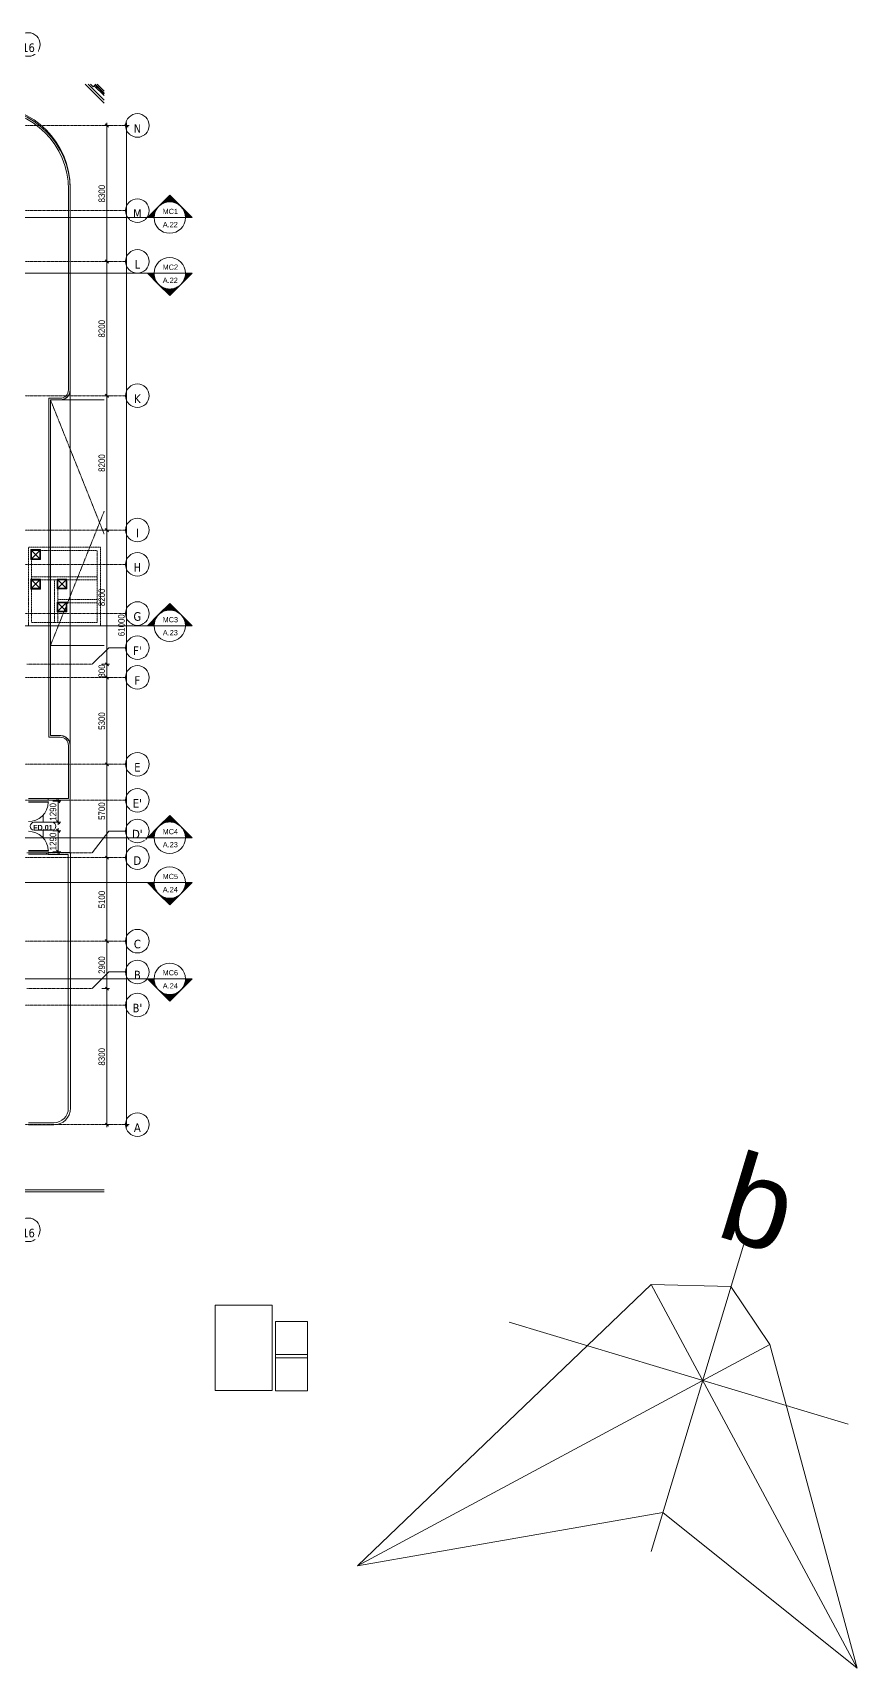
# Model space of a CAD drawing. Header units: millimetres. Extents: x 962 to 241049, y -15958 to 84407.
# Drawn here: x 190697 to 241049, y -15958 to 83899 of the extents above; entities that cross this region are included whole.
import ezdxf

# ---------------------------------------------------------------- set-up
doc = ezdxf.new("R2010")
doc.units = ezdxf.units.MM
for name, pattern in [('Dash', [6, 3, -3]), ('Dash Dot 3_16_', [7.9375, 4.7625, -1.5875, 0, -1.5875]), ('Dash_2_', [6.35, 3.175, -3.175]), ('Grid Line', [22.225, 12.7, -3.175, 3.175, -3.175]), ('IMPORT-NCV_MAT BANG DAM SAN TANG 1$0$BEAM HIDEN_DBIM', [1.5875, 1.058333, -0.529167])]:
    doc.linetypes.add(name, pattern=pattern)
for name, color, linetype, lineweight in [('A-ANNO-DIMS', 211, 'Continuous', 9), ('A-ANNO-DIMS-160', 211, 'Continuous', 9), ('A-DETL-GENF-2', 1, 'Continuous', 9), ('A-DOOR-3', 1, 'Continuous', 9), ('A-DOOR-IDEN', 31, 'Continuous', 9), ('A-FLOR', 192, 'Continuous', 9), ('A-FLOR-HRAL', 11, 'Continuous', 9), ('A-WALL', 113, 'Continuous', 9), ('C-PRKG', 70, 'Continuous', 9), ('C-PRKG-HDLN', 70, 'Dash', 9), ('G-ANNO-REFR', 1, 'Dash_2_', 18), ('G-ANNO-SYMB', 111, 'Continuous', 9), ('G-ANNO-SYMB-1', 111, 'Dash Dot 3_16_', 18), ('G-IMPT', 8, 'Continuous', 9), ('G-IMPT-4', 8, 'IMPORT-NCV_MAT BANG DAM SAN TANG 1$0$BEAM HIDEN_DBIM', 9), ('HOA GIO_TIEN GIANG_dwg-1', 7, 'Continuous', 18), ('M-EQPM', 50, 'Continuous', 9), ('S-COLS', 52, 'Continuous', 9), ('S-GRID', 1, 'Continuous', 9), ('S-GRID-1', 1, 'Grid Line', 9), ('S-GRID-IDEN', 1, 'Continuous', 9), ('TEXT', 250, 'Continuous', 9), ('TEXT-1', 7, 'Continuous', 18)]:
    doc.layers.add(name, color=color, linetype=linetype, lineweight=lineweight)
doc.styles.add('Arial_1', font='arial_0.ttf', dxfattribs={"height": 5335.983317})
doc.styles.add('Arial_9', font='arial_0.ttf', dxfattribs={"height": 320})
doc.styles.add('Arial_B_5', font='arialbd_0.ttf', dxfattribs={"width": 0.9, "height": 320})
doc.styles.add('Tahoma_B', font='tahomabd_0.ttf', dxfattribs={"height": 520})
doc.styles.add('UTM Avo', font='UTM Avo.ttf', dxfattribs={"width": 0.9, "height": 400})
doc.dimstyles.new('1_Dim_chi_tiet_2_5', dxfattribs={"dimscale": 304.8, "dimtxt": 399.720379, "dimasz": 0.629921, "dimexe": 0.524934, "dimexo": 0.0625, "dimgap": 0.052493, "dimtad": 1, "dimdec": 0, "dimrnd": 5, "dimzin": 0, "dimdsep": 46, "dimtxsty": 'UTM Avo', "dimblk1": 'OBLIQUE', "dimblk2": 'OBLIQUE', "dimsah": 1, "dimcen": 0.09, "dimdle": 0.524934, "dimazin": 0, "dimtfac": 1, "dimtdec": 4, "dimtix": 1, "dimtmove": 0, "dimatfit": 3, "dimfxl": 1.049869, "dimfxlon": 1, "dimtvp": 1, "dimtolj": 1, "dimtzin": 0, "dimarcsym": 2})
picture_1 = doc.add_image_def('image1.pdf', size_in_pixel=(6576, 9792))
picture_2 = doc.add_image_def('image2.pdf', size_in_pixel=(4758, 5416))
picture_3 = doc.add_image_def('image3.pdf', size_in_pixel=(4758, 5416))

# ---------------------------------------------------------------- blocks, each defined once
blk = doc.blocks.new('FD_01 - FD_01-1200x2200mm-1787918-TKCS_MB TẦNG 1')
at = {"layer": 'A-DETL-GENF-2'}
for p, q in [((570, -100), (570, -1320)), ((610, -1320), (610, -100)), ((570, -1320), (610, -1320))]:
    blk.add_line(p, q, dxfattribs=at)
blk.add_arc((610, -100), 1220, 180, 268.12111, dxfattribs=at)
blk = doc.blocks.new('FD_01 - FD_01-1200x2200mm-1787917-TKCS_MB TẦNG 1')
at = {"layer": 'A-DETL-GENF-2'}
for p, q in [((570, 100), (570, 1320)), ((570, 1320), (610, 1320)), ((610, 1320), (610, 100))]:
    blk.add_line(p, q, dxfattribs=at)
blk.add_arc((610, 100), 1220, 91.87889, 180, dxfattribs=at)
blk = doc.blocks.new('BAI XE PCCC - BAI XE PCCC-V121-TKCS_MB TẦNG 1')
at = {"layer": 'C-PRKG'}
for p, q in [((0, -6000), (0, -2721)), ((15000, -2721), (15000, -6000)), ((15000, -6000), (0, -6000))]:
    blk.add_line(p, q, dxfattribs=at)
at = {"layer": 'C-PRKG-HDLN'}
for p, q in [((0, -6000), (8197, -2721)), ((15000, -6000), (6803, -2721))]:
    blk.add_line(p, q, dxfattribs=at)
blk = doc.blocks.new('NBS_CLDPhysicalSecuritySystems_MtlMeshPnlFncngSym_CLDModsecSecurusS3_InfillPanel - NBS_CLDPhysicalSecuritySystems_MtlMeshPnlFncngSym_CLDModsecSecurusS2_InfillPanel-2369458-TKCS_MB TẦNG 1')
at = {"layer": 'A-FLOR-HRAL'}
h = blk.add_hatch(dxfattribs=at)
h.set_pattern_fill('FP_4', color=256, style=0, pattern_type=2)
h.set_pattern_definition([(180, (609.6, 0), (-2e-15, 13), []), (90, (609.6, 0), (76, -5e-15), [])])
h.paths.add_polyline_path([(758, -6), (746, 6), (0, 6), (0, -6), (106, -6)])
for p, q in [((0, 6), (746, 6)), ((214, 11), (254, 11)), ((214, 6), (214, 11)), ((254, 6), (214, 6)), ((254, 11), (254, 6)), ((758, -6), (0, -6)), ((0, -27), (218, -27)), ((214, -6), (254, -6)), ((214, -23), (214, -6)), ((250, -27), (218, -27)), ((250, -27), (779, -27)), ((254, -6), (254, -23))]:
    blk.add_line(p, q, dxfattribs=at)
for centre, start, end in [((218, -23), 180, 270), ((250, -23), 270, 0)]:
    blk.add_arc(centre, 4, start, end, dxfattribs=at)
blk = doc.blocks.new('TKCS_NAP THAM BE TU HOAI 1_260107 - TKCS_XREF_251221_NAP THAM BE TU HOAI 1_dwg-V239-TKCS_MB TẦNG 1')
at = {"layer": 'G-IMPT'}
for p, q in [((-169657, 148870), (-170241, 148286)), ((-170241, 148870), (-169657, 148286)), ((-171257, 147070), (-171841, 146486)), ((-171841, 147070), (-171257, 146486)), ((-169657, 147068), (-170241, 146485)), ((-170241, 147068), (-169657, 146485)), ((-171257, 145670), (-171841, 145086)), ((-171841, 145670), (-171257, 145086))]:
    blk.add_line(p, q, dxfattribs=at)
at = {"layer": 'G-IMPT', "flags": 128}
for points in [[(-169649, 148278), (-170249, 148278), (-170249, 148878), (-169649, 148878)], [(-169699, 148328), (-170199, 148328), (-170199, 148828), (-169699, 148828)], [(-171249, 146478), (-171849, 146478), (-171849, 147078), (-171249, 147078)], [(-171299, 146528), (-171799, 146528), (-171799, 147028), (-171299, 147028)], [(-169649, 146476), (-170249, 146476), (-170249, 147076), (-169649, 147076)], [(-169699, 146526), (-170199, 146526), (-170199, 147026), (-169699, 147026)], [(-171249, 145078), (-171849, 145078), (-171849, 145678), (-171249, 145678)], [(-171299, 145128), (-171799, 145128), (-171799, 145628), (-171299, 145628)]]:
    blk.add_lwpolyline(points, close=True, dxfattribs=at)
at = {"layer": 'G-IMPT-4'}
for p, q in [((-173699, 147228), (-169699, 147228)), ((-173699, 147028), (-169699, 147028)), ((-171299, 147028), (-171299, 144428)), ((-171099, 147028), (-171099, 144428)), ((-173699, 145828), (-171299, 145828)), ((-173699, 145628), (-171299, 145628))]:
    blk.add_line(p, q, dxfattribs=at)
at = {"layer": 'G-IMPT-4', "flags": 128}
for points in [[(-173899, 144228), (-169499, 144228), (-169499, 149028), (-173899, 149028)], [(-173699, 144428), (-169699, 144428), (-169699, 148828), (-173699, 148828)]]:
    blk.add_lwpolyline(points, close=True, dxfattribs=at)
blk = doc.blocks.new('TKCS_NAP THAM BE TU HOAI 1_260107 - NẮP THĂM BỂ XLNT-2658699-TKCS_MB TẦNG 1')
at = {"extrusion": (0, 0, -1), "zscale": -1, "rotation": 180}
blk.add_blockref('TKCS_NAP THAM BE TU HOAI 1_260107 - TKCS_XREF_251221_NAP THAM BE TU HOAI 1_dwg-V239-TKCS_MB TẦNG 1', (-173899, 144228), dxfattribs=at)
blk = doc.blocks.new('HOA GIO_TIEN GIANG_dwg-1605386-TỔNG THỂ_HOA GIÓ')
at = {"layer": 'TEXT'}
for p, q in [((8395, 10147), (2680, -8828)), ((15264, -15958), (2679, 7475)), ((-5985, 5174), (14714, -1060)), ((-15264, -9710), (9926, 3819))]:
    blk.add_line(p, q, dxfattribs=at)
at = {"layer": 'TEXT', "flags": 128}
blk.add_lwpolyline([(7552, 7347), (9926, 3819), (15264, -15958), (3396, -6448), (-15264, -9710), (2679, 7475), (7552, 7347), (9926, 3819), (15264, -15958), (3396, -6448), (-15264, -9710), (2679, 7475)], close=True, dxfattribs=at)
at = {"layer": 'TEXT-1', "insert": (8045, 15591), "char_height": 5336, "width": 4124.3, "attachment_point": 1, "rotation": 343.23792, "line_spacing_factor": 0.941778, "style": 'Arial_1'}
blk.add_mtext('b', dxfattribs=at)
blk = doc.blocks.new('Grid - M_Grid Head - Circle-353313-TKCS_MB TẦNG 1')
at = {"layer": 'S-GRID-IDEN'}
blk.add_circle((0, 0), 4.5, dxfattribs=at)
blk = doc.blocks.new('Section - M_Section Head - Filled-352373-TKCS_MB TẦNG 1')
at = {"layer": 'G-ANNO-SYMB'}
h = blk.add_hatch(color=256, dxfattribs=at)
edge = h.paths.add_edge_path()
edge.add_line((-6, 8.49), (-6, 6))
edge.add_arc((-6, 0), 6, 90, 135)
edge.add_line((-10.24, 4.24), (-6, 8.49))
h = blk.add_hatch(color=256, dxfattribs=at)
edge = h.paths.add_edge_path()
edge.add_line((-6, 8.49), (-1.76, 4.24))
edge.add_arc((-6, 0), 6, 45, 90)
edge.add_line((-6, 6), (-6, 8.49))
h = blk.add_hatch(color=256, dxfattribs=at)
edge = h.paths.add_edge_path()
edge.add_line((-14.49, 0), (-10.24, 4.24))
edge.add_arc((-6, 0), 6, 135, 180)
edge.add_line((-12, 0), (-14.49, 0))
h = blk.add_hatch(color=256, dxfattribs=at)
edge = h.paths.add_edge_path()
edge.add_line((2.49, 0), (0, 0))
edge.add_arc((-6, 0), 6, 360, 405)
edge.add_line((-1.76, 4.24), (2.49, 0))
for p, q in [((-6, 8.49), (-14.49, 0)), ((-6, 8.49), (-10.24, 4.24)), ((-6, 8.49), (2.49, 0)), ((-6, 6), (-6, 8.49)), ((-6, 8.49), (-6, 6)), ((-1.76, 4.24), (-6, 8.49)), ((-10.24, 4.24), (-14.49, 0)), ((-14.49, 0), (-12, 0)), ((2.49, 0), (-1.76, 4.24)), ((0, 0), (2.49, 0)), ((-12, 0), (-14.49, 0)), ((0, 0), (2.49, 0))]:
    blk.add_line(p, q, dxfattribs=at)
for start, end in [(360, 180), (135, 180), (180, 360), (90, 135), (45, 90), (360, 45)]:
    blk.add_arc((-6, 0), 6, start, end, dxfattribs=at)
blk = doc.blocks.new('DIMBLOCK17-TKCS_MB TẦNG 1')
at = {"layer": 'A-ANNO-DIMS-160'}
for p, q in [((194913, 25537), (195393, 25537)), ((195233, 25537), (194913, 25537)), ((195233, 17077), (195233, 25537)), ((194913, 17237), (195393, 17237)), ((195233, 17237), (194913, 17237))]:
    blk.add_line(p, q, dxfattribs=at)
at = {"layer": 'A-ANNO-DIMS-160', "lineweight": 25}
for p, q in [((195233, 25537), (195137, 25633)), ((195233, 25537), (195329, 25441)), ((195233, 17237), (195137, 17333)), ((195233, 17237), (195329, 17141))]:
    blk.add_line(p, q, dxfattribs=at)
at = {"layer": 'A-ANNO-DIMS-160', "color": 0, "insert": (194714, 20839), "char_height": 400, "width": 1314.64, "attachment_point": 1, "rotation": 90, "line_spacing_factor": 1.110334, "style": 'UTM Avo'}
blk.add_mtext('8300', dxfattribs=at)
blk = doc.blocks.new('_Oblique')
at = {"color": 0, "linetype": 'ByBlock', "lineweight": -2}
blk.add_line((-0.5, -0.5), (0.5, 0.5), dxfattribs=at)
blk = doc.blocks.new('DIMBLOCK18-TKCS_MB TẦNG 1')
at = {"layer": 'A-ANNO-DIMS-160'}
for p, q in [((194913, 28437), (195393, 28437)), ((195233, 28437), (194913, 28437)), ((195233, 25537), (195233, 28437)), ((194913, 25537), (195393, 25537)), ((195233, 25537), (194913, 25537))]:
    blk.add_line(p, q, dxfattribs=at)
at = {"layer": 'A-ANNO-DIMS-160', "lineweight": 25}
for p, q in [((195233, 28437), (195137, 28533)), ((195233, 28437), (195329, 28341)), ((195233, 25537), (195137, 25633)), ((195233, 25537), (195329, 25441))]:
    blk.add_line(p, q, dxfattribs=at)
at = {"layer": 'A-ANNO-DIMS-160', "color": 0, "insert": (194714, 26439), "char_height": 400, "width": 1314.64, "attachment_point": 1, "rotation": 90, "line_spacing_factor": 1.110334, "style": 'UTM Avo'}
blk.add_mtext('2900', dxfattribs=at)
blk = doc.blocks.new('DIMBLOCK19-TKCS_MB TẦNG 1')
at = {"layer": 'A-ANNO-DIMS-160'}
for p, q in [((194913, 33537), (195393, 33537)), ((195233, 33537), (194913, 33537)), ((195233, 28437), (195233, 33537)), ((194913, 28437), (195393, 28437)), ((195233, 28437), (194913, 28437))]:
    blk.add_line(p, q, dxfattribs=at)
at = {"layer": 'A-ANNO-DIMS-160', "lineweight": 25}
for p, q in [((195233, 33537), (195137, 33633)), ((195233, 33537), (195329, 33441)), ((195233, 28437), (195137, 28533)), ((195233, 28437), (195329, 28341))]:
    blk.add_line(p, q, dxfattribs=at)
at = {"layer": 'A-ANNO-DIMS-160', "color": 0, "insert": (194714, 30439), "char_height": 400, "width": 1314.64, "attachment_point": 1, "rotation": 90, "line_spacing_factor": 1.110334, "style": 'UTM Avo'}
blk.add_mtext('5100', dxfattribs=at)
blk = doc.blocks.new('DIMBLOCK20-TKCS_MB TẦNG 1')
at = {"layer": 'A-ANNO-DIMS-160'}
for p, q in [((194913, 39237), (195393, 39237)), ((195233, 39237), (194913, 39237)), ((195233, 33537), (195233, 39237)), ((194913, 33537), (195393, 33537)), ((195233, 33537), (194913, 33537))]:
    blk.add_line(p, q, dxfattribs=at)
at = {"layer": 'A-ANNO-DIMS-160', "lineweight": 25}
for p, q in [((195233, 39237), (195137, 39333)), ((195233, 39237), (195329, 39141)), ((195233, 33537), (195137, 33633)), ((195233, 33537), (195329, 33441))]:
    blk.add_line(p, q, dxfattribs=at)
at = {"layer": 'A-ANNO-DIMS-160', "color": 0, "insert": (194714, 35839), "char_height": 400, "width": 1314.64, "attachment_point": 1, "rotation": 90, "line_spacing_factor": 1.110334, "style": 'UTM Avo'}
blk.add_mtext('5700', dxfattribs=at)
blk = doc.blocks.new('DIMBLOCK21-TKCS_MB TẦNG 1')
at = {"layer": 'A-ANNO-DIMS-160'}
for p, q in [((194913, 44537), (195393, 44537)), ((195233, 44537), (194913, 44537)), ((195233, 39237), (195233, 44537)), ((194913, 39237), (195393, 39237)), ((195233, 39237), (194913, 39237))]:
    blk.add_line(p, q, dxfattribs=at)
at = {"layer": 'A-ANNO-DIMS-160', "lineweight": 25}
for p, q in [((195233, 44537), (195137, 44633)), ((195233, 44537), (195329, 44441)), ((195233, 39237), (195137, 39333)), ((195233, 39237), (195329, 39141))]:
    blk.add_line(p, q, dxfattribs=at)
at = {"layer": 'A-ANNO-DIMS-160', "color": 0, "insert": (194714, 41339), "char_height": 400, "width": 1314.64, "attachment_point": 1, "rotation": 90, "line_spacing_factor": 1.110334, "style": 'UTM Avo'}
blk.add_mtext('5300', dxfattribs=at)
blk = doc.blocks.new('DIMBLOCK22-TKCS_MB TẦNG 1')
at = {"layer": 'A-ANNO-DIMS-160'}
for p, q in [((194913, 45337), (195393, 45337)), ((195233, 45337), (194913, 45337)), ((195233, 44537), (195233, 45337)), ((194913, 44537), (195393, 44537)), ((195233, 44537), (194913, 44537))]:
    blk.add_line(p, q, dxfattribs=at)
at = {"layer": 'A-ANNO-DIMS-160', "lineweight": 25}
for p, q in [((195233, 45337), (195137, 45433)), ((195233, 45337), (195329, 45241)), ((195233, 44537), (195137, 44633)), ((195233, 44537), (195329, 44441))]:
    blk.add_line(p, q, dxfattribs=at)
at = {"layer": 'A-ANNO-DIMS-160', "color": 0, "insert": (194714, 44526), "char_height": 400, "width": 985.98, "attachment_point": 1, "rotation": 90, "line_spacing_factor": 1.110334, "style": 'UTM Avo'}
blk.add_mtext('800', dxfattribs=at)
blk = doc.blocks.new('DIMBLOCK23-TKCS_MB TẦNG 1')
at = {"layer": 'A-ANNO-DIMS-160'}
for p, q in [((194913, 53537), (195393, 53537)), ((195233, 53537), (194913, 53537)), ((195233, 45337), (195233, 53537)), ((194913, 45337), (195393, 45337)), ((195233, 45337), (194913, 45337))]:
    blk.add_line(p, q, dxfattribs=at)
at = {"layer": 'A-ANNO-DIMS-160', "lineweight": 25}
for p, q in [((195233, 53537), (195137, 53633)), ((195233, 53537), (195329, 53441)), ((195233, 45337), (195137, 45433)), ((195233, 45337), (195329, 45241))]:
    blk.add_line(p, q, dxfattribs=at)
at = {"layer": 'A-ANNO-DIMS-160', "color": 0, "insert": (194714, 48889), "char_height": 400, "width": 1314.64, "attachment_point": 1, "rotation": 90, "line_spacing_factor": 1.110334, "style": 'UTM Avo'}
blk.add_mtext('8200', dxfattribs=at)
blk = doc.blocks.new('DIMBLOCK24-TKCS_MB TẦNG 1')
at = {"layer": 'A-ANNO-DIMS-160'}
for p, q in [((194913, 61737), (195393, 61737)), ((195233, 61737), (194913, 61737)), ((195233, 53537), (195233, 61737)), ((194913, 53537), (195393, 53537)), ((195233, 53537), (194913, 53537))]:
    blk.add_line(p, q, dxfattribs=at)
at = {"layer": 'A-ANNO-DIMS-160', "lineweight": 25}
for p, q in [((195233, 61737), (195137, 61833)), ((195233, 61737), (195329, 61641)), ((195233, 53537), (195137, 53633)), ((195233, 53537), (195329, 53441))]:
    blk.add_line(p, q, dxfattribs=at)
at = {"layer": 'A-ANNO-DIMS-160', "color": 0, "insert": (194714, 57089), "char_height": 400, "width": 1314.64, "attachment_point": 1, "rotation": 90, "line_spacing_factor": 1.110334, "style": 'UTM Avo'}
blk.add_mtext('8200', dxfattribs=at)
blk = doc.blocks.new('DIMBLOCK25-TKCS_MB TẦNG 1')
at = {"layer": 'A-ANNO-DIMS-160'}
for p, q in [((194913, 69937), (195393, 69937)), ((195233, 69937), (194913, 69937)), ((195233, 61737), (195233, 69937)), ((194913, 61737), (195393, 61737)), ((195233, 61737), (194913, 61737))]:
    blk.add_line(p, q, dxfattribs=at)
at = {"layer": 'A-ANNO-DIMS-160', "lineweight": 25}
for p, q in [((195233, 69937), (195137, 70033)), ((195233, 69937), (195329, 69841)), ((195233, 61737), (195137, 61833)), ((195233, 61737), (195329, 61641))]:
    blk.add_line(p, q, dxfattribs=at)
at = {"layer": 'A-ANNO-DIMS-160', "color": 0, "insert": (194714, 65289), "char_height": 400, "width": 1314.64, "attachment_point": 1, "rotation": 90, "line_spacing_factor": 1.110334, "style": 'UTM Avo'}
blk.add_mtext('8200', dxfattribs=at)
blk = doc.blocks.new('DIMBLOCK26-TKCS_MB TẦNG 1')
at = {"layer": 'A-ANNO-DIMS-160'}
for p, q in [((194913, 78237), (195393, 78237)), ((195233, 78237), (194913, 78237)), ((195233, 69937), (195233, 78397)), ((194913, 69937), (195393, 69937)), ((195233, 69937), (194913, 69937))]:
    blk.add_line(p, q, dxfattribs=at)
at = {"layer": 'A-ANNO-DIMS-160', "lineweight": 25}
for p, q in [((195233, 78237), (195137, 78333)), ((195233, 78237), (195329, 78141)), ((195233, 69937), (195137, 70033)), ((195233, 69937), (195329, 69841))]:
    blk.add_line(p, q, dxfattribs=at)
at = {"layer": 'A-ANNO-DIMS-160', "color": 0, "insert": (194714, 73539), "char_height": 400, "width": 1314.64, "attachment_point": 1, "rotation": 90, "line_spacing_factor": 1.110334, "style": 'UTM Avo'}
blk.add_mtext('8300', dxfattribs=at)
blk = doc.blocks.new('DIMBLOCK27-TKCS_MB TẦNG 1')
at = {"layer": 'A-ANNO-DIMS-160'}
for p, q in [((196113, 78237), (196593, 78237)), ((196433, 78237), (196113, 78237)), ((196433, 17077), (196433, 78397)), ((196113, 17237), (196593, 17237)), ((196433, 17237), (196113, 17237))]:
    blk.add_line(p, q, dxfattribs=at)
at = {"layer": 'A-ANNO-DIMS-160', "lineweight": 25}
for p, q in [((196433, 78237), (196337, 78333)), ((196433, 78237), (196529, 78141)), ((196433, 17237), (196337, 17333)), ((196433, 17237), (196529, 17141))]:
    blk.add_line(p, q, dxfattribs=at)
at = {"layer": 'A-ANNO-DIMS-160', "color": 0, "insert": (195914, 47052), "char_height": 400, "width": 1643.29, "attachment_point": 1, "rotation": 90, "line_spacing_factor": 1.110334, "style": 'UTM Avo'}
blk.add_mtext('61000', dxfattribs=at)
blk = doc.blocks.new('DIMBLOCK54-TKCS_MB TẦNG 1')
at = {"layer": 'A-ANNO-DIMS-160'}
for p, q in [((191934, 36987), (192414, 36987)), ((192254, 36987), (191934, 36987)), ((192254, 37147), (192254, 35537)), ((191934, 35697), (192414, 35697)), ((192254, 35697), (191934, 35697))]:
    blk.add_line(p, q, dxfattribs=at)
at = {"layer": 'A-ANNO-DIMS-160', "lineweight": 25}
for p, q in [((192254, 36987), (192158, 37083)), ((192254, 36987), (192350, 36891)), ((192254, 35697), (192158, 35793)), ((192254, 35697), (192350, 35601))]:
    blk.add_line(p, q, dxfattribs=at)
at = {"layer": 'A-ANNO-DIMS-160', "color": 0, "insert": (191735, 35794), "char_height": 400, "width": 1314.64, "attachment_point": 1, "rotation": 90, "line_spacing_factor": 1.110334, "style": 'UTM Avo'}
blk.add_mtext('1290', dxfattribs=at)
blk = doc.blocks.new('DIMBLOCK55-TKCS_MB TẦNG 1')
at = {"layer": 'A-ANNO-DIMS-160'}
for p, q in [((191934, 35177), (192414, 35177)), ((192254, 35177), (191934, 35177)), ((192254, 35337), (192254, 33727)), ((191934, 33887), (192414, 33887)), ((192254, 33887), (191934, 33887))]:
    blk.add_line(p, q, dxfattribs=at)
at = {"layer": 'A-ANNO-DIMS-160', "lineweight": 25}
for p, q in [((192254, 35177), (192158, 35273)), ((192254, 35177), (192350, 35081)), ((192254, 33887), (192158, 33983)), ((192254, 33887), (192350, 33791))]:
    blk.add_line(p, q, dxfattribs=at)
at = {"layer": 'A-ANNO-DIMS-160', "color": 0, "insert": (191735, 33985), "char_height": 400, "width": 1314.64, "attachment_point": 1, "rotation": 90, "line_spacing_factor": 1.110334, "style": 'UTM Avo'}
blk.add_mtext('1290', dxfattribs=at)
blk = doc.blocks.new('STN_Door Tag - STN_Door Tag-1788670-TKCS_MB TẦNG 1')
at = {"layer": 'A-DOOR-IDEN'}
for p, q in [((-3.37, 1.49), (3.43, 1.49)), ((-3.37, -1.52), (3.43, -1.52))]:
    blk.add_line(p, q, dxfattribs=at)
for centre, start, end in [((-3.37, -0.01), 90, 270), ((3.43, -0.01), 270, 90)]:
    blk.add_arc(centre, 1.51, start, end, dxfattribs=at)

msp = doc.modelspace()

# ---------------------------------------------------------------- linework, layer by layer
at = {"layer": 'A-DOOR-IDEN'}
for p, q in [((191331.8, 36089.3), (191332.1, 35722.1)), ((191331.8, 34717.3), (191332.1, 35182.9))]:
    msp.add_line(p, q, dxfattribs=at)
at = {"layer": 'A-FLOR'}
for p, q in [((193905.4, 80758.1), (195059.6, 79603.9)), ((195059.6, 79786.3), (194087.1, 80758.1)), ((192980.7, 74336.9), (192980.7, 74428.2)), ((192980.5, 40399.4), (192980.5, 62073.3)), ((192980.7, 40386.3), (192980.7, 62086.3)), ((190431.6, 37137.4), (192880.7, 37137.4)), ((192980.5, 37035.3), (190431.6, 37035.3)), ((192980.5, 33857.4), (192980.5, 37035.3)), ((192980.7, 33857.4), (192980.7, 37036.9)), ((190431.6, 33837.4), (191540.7, 33837.4)), ((191540.7, 33737.4), (190431.6, 33737.4)), ((193000.7, 33857.4), (191641.6, 33857.4)), ((191641.6, 33857.4), (191641.6, 33727.4)), ((191641.6, 33727.4), (192870.7, 33727.4)), ((192870.7, 33727.4), (192870.7, 18236.9)), ((193000.7, 18236.9), (193000.7, 33857.4)), ((190431.5, 17216.9), (191980.7, 17216.9)), ((191980.7, 17346.9), (190431.6, 17346.9)), ((186302.5, 13126.9), (195059.6, 13126.9)), ((195059.6, 13256.9), (188516, 13256.9))]:
    msp.add_line(p, q, dxfattribs=at)
for centre, radius, start, end in [((187980.7, 74428.2), 5000, 360, 90), ((192380.7, 62086.3), 600, 338.822938, 343.13071), ((192380.7, 62086.3), 600, 346.973026, 351.256382), ((192380.7, 62086.3), 600, 355.118324, 358.75053), ((192380.7, 62086.3), 600, 270, 278.06823), ((192380.7, 62086.3), 600, 280.833239, 286.13646), ((192380.7, 62086.3), 600, 289.49983, 294.20469), ((192380.7, 62086.3), 600, 297.8569, 302.502479), ((192380.7, 62086.3), 600, 306.110797, 310.628111), ((192380.7, 62086.3), 600, 314.317797, 318.753749), ((192380.7, 62086.3), 600, 322.499546, 326.879394), ((192380.7, 62086.3), 600, 330.666143, 335.005048), ((192380.7, 40386.3), 600, 81.93177, 90), ((192380.7, 40386.3), 600, 73.86354, 79.166761), ((192380.7, 40386.3), 600, 65.79531, 70.50017), ((192380.7, 40386.3), 600, 57.497521, 62.1431), ((192380.7, 40386.3), 600, 49.371889, 53.889203), ((192380.7, 40386.3), 600, 41.246251, 45.682203), ((192380.7, 40386.3), 600, 33.120606, 37.500454), ((192380.7, 40386.3), 600, 24.994952, 29.333857), ((192380.7, 40386.3), 600, 16.86929, 21.177062), ((192380.7, 40386.3), 600, 8.743618, 13.026974), ((192380.7, 40386.3), 600, 1.24947, 4.881676), ((191980.7, 18236.9), 890, 270, 360), ((191980.7, 18236.9), 1020, 270, 360)]:
    msp.add_arc(centre, radius, start, end, dxfattribs=at)
at = {"layer": 'A-WALL'}
for p, q in [((195059.6, 80056.4), (194457.3, 80658.8)), ((194640.7, 80758.1), (195059.6, 80339.2)), ((192880.7, 62086.3), (192880.7, 74336.9)), ((192980.7, 74336.9), (192980.7, 62086.3)), ((191680.7, 40886.3), (191680.7, 61586.3)), ((191680.7, 61586.3), (192380.7, 61586.3)), ((191780.7, 61486.3), (191780.7, 40986.3)), ((192380.7, 61486.3), (191780.7, 61486.3)), ((191780.7, 40986.3), (192380.7, 40986.3)), ((192380.7, 40886.3), (191680.7, 40886.3)), ((192880.7, 37136.9), (192880.7, 40386.3)), ((192980.7, 40386.3), (192980.7, 37036.9)), ((191636.6, 37136.9), (192880.7, 37136.9)), ((191636.6, 37136.9), (191636.6, 37036.9)), ((192980.7, 37036.9), (191636.6, 37036.9)), ((191540.7, 33837.4), (191641.6, 33837.4)), ((191540.7, 33737.4), (191540.7, 33837.4)), ((191641.6, 33737.4), (191540.7, 33737.4))]:
    msp.add_line(p, q, dxfattribs=at)
for centre, radius, start, end in [((187980.7, 74336.9), 5000, 0, 90), ((187980.7, 74336.9), 4900, 0, 90), ((192380.7, 62086.3), 600, 270, 0), ((192380.7, 62086.3), 500, 270, 0), ((192380.7, 40386.3), 600, 0, 90), ((192380.7, 40386.3), 500, 0, 90)]:
    msp.add_arc(centre, radius, start, end, dxfattribs=at)
at = {"layer": 'G-ANNO-SYMB'}
for p, q in [((198105.9, 72614.1), (200025.9, 72614.1)), ((198105.9, 69211.5), (200025.9, 69211.5)), ((198105.9, 47691.5), (200025.9, 47691.5)), ((198105.9, 34751.5), (200025.9, 34751.5)), ((198105.9, 32011.5), (200025.9, 32011.5)), ((198105.9, 26135.3), (200025.9, 26135.3))]:
    msp.add_line(p, q, dxfattribs=at)
at = {"layer": 'G-ANNO-SYMB-1'}
msp.add_line((90628.5, 32011.5), (198105.9, 32011.5), dxfattribs=at)
at = {"layer": 'S-COLS'}
for p, q in [((194386.5, 80588.1), (194216.5, 80758.1)), ((194556.6, 80758.1), (194386.5, 80588.1))]:
    msp.add_line(p, q, dxfattribs=at)
at = {"layer": 'S-GRID'}
for p, q in [((194336.8, 45336.9), (195352.8, 46352.9)), ((194336.8, 33836.9), (195352.8, 35156.8)), ((194336.8, 25536.9), (195352.8, 26552.9))]:
    msp.add_line(p, q, dxfattribs=at)
at = {"layer": 'S-GRID-1'}
for p, q in [((192368.8, 78236.9), (96265.8, 78236.9)), ((192368.8, 73036.9), (96265.8, 73036.9)), ((192368.8, 69936.9), (96265.8, 69936.9)), ((192368.8, 61736.9), (96265.8, 61736.9)), ((192368.8, 53536.9), (96265.8, 53536.9)), ((192368.8, 51436.9), (96265.8, 51436.9)), ((192368.8, 48436.9), (96265.8, 48436.9)), ((194336.8, 45336.9), (190336.8, 45336.9)), ((192368.8, 44536.9), (96265.8, 44536.9)), ((192368.8, 39236.9), (96265.8, 39236.9)), ((192368.8, 37036.9), (96265.8, 37036.9)), ((192368.8, 33536.9), (96265.8, 33536.9)), ((194336.8, 33836.9), (190336.8, 33836.9)), ((192368.8, 28436.9), (96265.8, 28436.9)), ((194336.8, 25536.9), (190336.8, 25536.9)), ((192368.8, 24536.9), (96265.8, 24536.9)), ((192368.8, 17236.9), (96265.8, 17236.9))]:
    msp.add_line(p, q, dxfattribs=at)

# ---------------------------------------------------------------- block references
at = {"layer": 'A-DOOR-3'}
for name, p, rotation in [('FD_01 - FD_01-1200x2200mm-1787918-TKCS_MB TẦNG 1', (190331.6, 36341.9), 90), ('FD_01 - FD_01-1200x2200mm-1787917-TKCS_MB TẦNG 1', (190331.6, 34532.4), 270)]:
    msp.add_blockref(name, p, dxfattribs=dict(at, rotation=rotation))
at = {"layer": 'A-DOOR-IDEN', "xscale": 159.9999999999999, "yscale": 159.9999999999999, "zscale": 159.9999999999999}
msp.add_blockref('STN_Door Tag - STN_Door Tag-1788670-TKCS_MB TẦNG 1', (191327.2, 35453.2), dxfattribs=at)
msp.add_blockref('STN_Door Tag - STN_Door Tag-1788670-TKCS_MB TẦNG 1', (191327.2, 35453.2), dxfattribs=at)
at = {"layer": 'A-FLOR-HRAL', "rotation": 315.0000000000001}
msp.add_blockref('NBS_CLDPhysicalSecuritySystems_MtlMeshPnlFncngSym_CLDModsecSecurusS3_InfillPanel - NBS_CLDPhysicalSecuritySystems_MtlMeshPnlFncngSym_CLDModsecSecurusS2_InfillPanel-2369458-TKCS_MB TẦNG 1', (194528, 80729.5), dxfattribs=at)
at = {"layer": 'C-PRKG', "rotation": 270}
msp.add_blockref('BAI XE PCCC - BAI XE PCCC-V121-TKCS_MB TẦNG 1', (197780.7, 61486.3), dxfattribs=at)
at = {"layer": 'HOA GIO_TIEN GIANG_dwg-1'}
msp.add_blockref('HOA GIO_TIEN GIANG_dwg-1605386-TỔNG THỂ_HOA GIÓ', (225784.8, 0), dxfattribs=at)
at = {"layer": 'M-EQPM', "rotation": 180}
msp.add_blockref('TKCS_NAP THAM BE TU HOAI 1_260107 - NẮP THĂM BỂ XLNT-2658699-TKCS_MB TẦNG 1', (194831.7, 47687.4), dxfattribs=at)
at = {"layer": 'S-GRID-IDEN', "xscale": 159.9999999999999, "yscale": 159.9999999999999, "zscale": 159.9999999999999}
for p in [(190431.6, 83179.2), (190431.6, 10812)]:
    msp.add_blockref('Grid - M_Grid Head - Circle-353313-TKCS_MB TẦNG 1', p, dxfattribs=at)
at = {"layer": 'S-GRID-IDEN', "xscale": 159.9999999999999, "yscale": 159.9999999999999, "zscale": 159.9999999999999, "rotation": 89.99999999999982}
for p in [(197088.8, 78236.9), (197088.8, 73036.9), (197088.8, 69936.9), (197088.8, 61736.9), (197088.8, 53536.9), (197088.8, 51436.9), (197088.8, 48436.9), (197088.8, 46352.9), (197088.8, 44536.9), (197088.8, 39236.9), (197088.8, 37036.9), (197088.8, 35156.8), (197088.8, 33536.9), (197088.8, 28436.9), (197088.8, 26552.9), (197088.8, 24536.9), (197088.8, 17236.9)]:
    msp.add_blockref('Grid - M_Grid Head - Circle-353313-TKCS_MB TẦNG 1', p, dxfattribs=at)

# ---------------------------------------------------------------- texts
at = {"layer": 'A-DOOR-IDEN', "insert": (191323.9, 35367.8), "char_height": 320, "width": 1124.64, "attachment_point": 5, "line_spacing_factor": 0.936439, "style": 'Arial_B_5'}
msp.add_mtext('\\pt7.2,14.4,21.6,28.8,36,43.2,50.4,57.6,64.8,72,79.2,86.4,93.6,100.8,108,115.2,122.4,129.6,136.8,144,151.2,158.4,165.6,172.8,180,187.2,194.4,201.6,208.8,216,223.2,230.4;FD.01', dxfattribs=at)
msp.add_mtext('\\pt7.2,14.4,21.6,28.8,36,43.2,50.4,57.6,64.8,72,79.2,86.4,93.6,100.8,108,115.2,122.4,129.6,136.8,144,151.2,158.4,165.6,172.8,180,187.2,194.4,201.6,208.8,216,223.2,230.4;FD.01', dxfattribs=at)
at = {"layer": 'G-ANNO-SYMB', "char_height": 320, "attachment_point": 5, "line_spacing_factor": 0.936439, "style": 'Arial_9'}
for s, insert, width in [('\\pt2032,4064,6096,8128,10160,12192,14224,16256,18288,20320,22352,24384,26416,28448,30480,32512,34544,36576,38608,40640,42672,44704,46736,48768,50800,52832,54864,56896,58928,60960,62992,65024;MC1', (199099.9, 72985.2), 963.2), ('\\pt2032,4064,6096,8128,10160,12192,14224,16256,18288,20320,22352,24384,26416,28448,30480,32512,34544,36576,38608,40640,42672,44704,46736,48768,50800,52832,54864,56896,58928,60960,62992,65024;A.22', (199099.9, 72187), 952), ('\\pt2032,4064,6096,8128,10160,12192,14224,16256,18288,20320,22352,24384,26416,28448,30480,32512,34544,36576,38608,40640,42672,44704,46736,48768,50800,52832,54864,56896,58928,60960,62992,65024;A.22', (199099.9, 68784.4), 952), ('\\pt2032,4064,6096,8128,10160,12192,14224,16256,18288,20320,22352,24384,26416,28448,30480,32512,34544,36576,38608,40640,42672,44704,46736,48768,50800,52832,54864,56896,58928,60960,62992,65024;MC2', (199099.9, 69582.7), 963.2), ('\\pt2032,4064,6096,8128,10160,12192,14224,16256,18288,20320,22352,24384,26416,28448,30480,32512,34544,36576,38608,40640,42672,44704,46736,48768,50800,52832,54864,56896,58928,60960,62992,65024;MC3', (199099.9, 48062.7), 963.2), ('\\pt2032,4064,6096,8128,10160,12192,14224,16256,18288,20320,22352,24384,26416,28448,30480,32512,34544,36576,38608,40640,42672,44704,46736,48768,50800,52832,54864,56896,58928,60960,62992,65024;A.23', (199099.9, 47264.4), 952), ('\\pt2032,4064,6096,8128,10160,12192,14224,16256,18288,20320,22352,24384,26416,28448,30480,32512,34544,36576,38608,40640,42672,44704,46736,48768,50800,52832,54864,56896,58928,60960,62992,65024;MC4', (199099.9, 35122.7), 963.2), ('\\pt2032,4064,6096,8128,10160,12192,14224,16256,18288,20320,22352,24384,26416,28448,30480,32512,34544,36576,38608,40640,42672,44704,46736,48768,50800,52832,54864,56896,58928,60960,62992,65024;A.23', (199099.9, 34324.4), 952), ('\\pt2032,4064,6096,8128,10160,12192,14224,16256,18288,20320,22352,24384,26416,28448,30480,32512,34544,36576,38608,40640,42672,44704,46736,48768,50800,52832,54864,56896,58928,60960,62992,65024;MC5', (199099.9, 32382.7), 963.2), ('\\pt2032,4064,6096,8128,10160,12192,14224,16256,18288,20320,22352,24384,26416,28448,30480,32512,34544,36576,38608,40640,42672,44704,46736,48768,50800,52832,54864,56896,58928,60960,62992,65024;A.24', (199099.9, 31584.4), 952), ('\\pt2032,4064,6096,8128,10160,12192,14224,16256,18288,20320,22352,24384,26416,28448,30480,32512,34544,36576,38608,40640,42672,44704,46736,48768,50800,52832,54864,56896,58928,60960,62992,65024;MC6', (199099.9, 26506.4), 963.2), ('\\pt2032,4064,6096,8128,10160,12192,14224,16256,18288,20320,22352,24384,26416,28448,30480,32512,34544,36576,38608,40640,42672,44704,46736,48768,50800,52832,54864,56896,58928,60960,62992,65024;A.24', (199099.9, 25708.2), 952)]:
    msp.add_mtext(s, dxfattribs=dict(at, insert=insert, width=width))

# ---------------------------------------------------------------- dimensions: what is measured, and where the dimension line sits
at = {"layer": 'A-ANNO-DIMS'}
for base, p1, p2, override, picture, middle in [((195233.2, 78236.9), (194913.2, 69936.9), (194913.2, 78236.9), {"dimpost": '<>', "dimfxl": 8300}, 'DIMBLOCK26-TKCS_MB TẦNG 1', (195010.2, 74086.9)), ((195233.2, 69936.9), (194913.2, 61736.9), (194913.2, 69936.9), {"dimpost": '<>', "dimfxl": 8200}, 'DIMBLOCK25-TKCS_MB TẦNG 1', (195010.2, 65836.9)), ((195233.2, 61736.9), (194913.2, 53536.9), (194913.2, 61736.9), {"dimpost": '<>', "dimfxl": 8200}, 'DIMBLOCK24-TKCS_MB TẦNG 1', (195010.2, 57636.9)), ((195233.2, 53536.9), (194913.2, 45336.9), (194913.2, 53536.9), {"dimpost": '<>', "dimfxl": 8200}, 'DIMBLOCK23-TKCS_MB TẦNG 1', (195010.2, 49436.9)), ((195233.2, 45336.9), (194913.2, 44536.9), (194913.2, 45336.9), {"dimpost": '<>', "dimfxl": 800}, 'DIMBLOCK22-TKCS_MB TẦNG 1', (195010.2, 44936.9)), ((195233.2, 44536.9), (194913.2, 39236.9), (194913.2, 44536.9), {"dimpost": '<>', "dimfxl": 5300}, 'DIMBLOCK21-TKCS_MB TẦNG 1', (195010.2, 41886.9)), ((195233.2, 39236.9), (194913.2, 33536.9), (194913.2, 39236.9), {"dimpost": '<>', "dimfxl": 5700}, 'DIMBLOCK20-TKCS_MB TẦNG 1', (195010.2, 36386.9)), ((192254.4, 35696.9), (191934.4, 36986.9), (191934.4, 35696.9), {"dimpost": '<>', "dimfxl": 1290}, 'DIMBLOCK54-TKCS_MB TẦNG 1', (192031.4, 36341.9)), ((192254.4, 33887.4), (191934.4, 35177.4), (191934.4, 33887.4), {"dimpost": '<>', "dimfxl": 1290}, 'DIMBLOCK55-TKCS_MB TẦNG 1', (192031.4, 34532.4)), ((195233.2, 33536.9), (194913.2, 28436.9), (194913.2, 33536.9), {"dimpost": '<>', "dimfxl": 5100}, 'DIMBLOCK19-TKCS_MB TẦNG 1', (195010.2, 30986.9)), ((195233.2, 28436.9), (194913.2, 25536.9), (194913.2, 28436.9), {"dimpost": '<>', "dimfxl": 2900}, 'DIMBLOCK18-TKCS_MB TẦNG 1', (195010.2, 26986.9)), ((195233.2, 25536.9), (194913.2, 17236.9), (194913.2, 25536.9), {"dimpost": '<>', "dimfxl": 8300}, 'DIMBLOCK17-TKCS_MB TẦNG 1', (195010.2, 21386.9))]:
    dim = msp.add_linear_dim(base=base, p1=p1, p2=p2, angle=90, dimstyle='1_Dim_chi_tiet_2_5', override=override, dxfattribs=at)
    dim.commit()
    dim.dimension.update_dxf_attribs({"geometry": picture, "text_midpoint": middle})

# ---------------------------------------------------------------- pictures from other files: only their frames are drawn
at = {"layer": 'G-ANNO-REFR'}
image = msp.add_image(picture_1, insert=(201835.4, 1011.8), size_in_units=(3487.4, 5192.7), dxfattribs=at)
image.dxf.flags = 7
image = msp.add_image(picture_3, insert=(205517.8, 2995.9), size_in_units=(1950, 2219.8), dxfattribs=at)
image.dxf.flags = 7
image = msp.add_image(picture_2, insert=(205517.8, 975.4), size_in_units=(1950, 2219.8), dxfattribs=at)
image.dxf.flags = 7

# ---------------------------------------------------------------- next in the draw order: texts
at = {"layer": 'S-GRID-IDEN', "char_height": 520, "attachment_point": 5, "line_spacing_factor": 0.996129, "style": 'Tahoma_B', "bg_fill": 3, "box_fill_scale": 1.25, "bg_fill_color": 256, "bg_fill_true_color": 13158600, "bg_fill_transparency": 0}
for s, insert, width in [('\\pt2031.9988,4063.9976,6096.0016,8128.0004,10159.9992,12191.998,14224.002,16256.0008,18287.9996,20319.9984,22352.0024,24384.0012,26416,28447.9988,30479.9976,32512.0016,34544.0004,36575.9992,38607.998,40640.002,42672.0008,44703.9996,46735.9984,48768.0024,50800.0012,52832,54863.9988,56895.9976,58928.0016,60960.0004,62991.9992,65023.998;16', (190438.3, 82979.5), 921.6), ('\\pt2031.9988,4063.9976,6096.0016,8128.0004,10159.9992,12191.998,14224.002,16256.0008,18287.9996,20319.9984,22352.0024,24384.0012,26416,28447.9988,30479.9976,32512.0016,34544.0004,36575.9992,38607.998,40640.002,42672.0008,44703.9996,46735.9984,48768.0024,50800.0012,52832,54863.9988,56895.9976,58928.0016,60960.0004,62991.9992,65023.998;N', (197087.3, 78053.6), 561.6), ('\\pt2031.9988,4063.9976,6096.0016,8128.0004,10159.9992,12191.998,14224.002,16256.0008,18287.9996,20319.9984,22352.0024,24384.0012,26416,28447.9988,30479.9976,32512.0016,34544.0004,36575.9992,38607.998,40640.002,42672.0008,44703.9996,46735.9984,48768.0024,50800.0012,52832,54863.9988,56895.9976,58928.0016,60960.0004,62991.9992,65023.998;M', (197087.3, 72853.6), 646.4), ('\\pt2031.9988,4063.9976,6096.0016,8128.0004,10159.9992,12191.998,14224.002,16256.0008,18287.9996,20319.9984,22352.0024,24384.0012,26416,28447.9988,30479.9976,32512.0016,34544.0004,36575.9992,38607.998,40640.002,42672.0008,44703.9996,46735.9984,48768.0024,50800.0012,52832,54863.9988,56895.9976,58928.0016,60960.0004,62991.9992,65023.998;L', (197087.3, 69753.6), 412.8), ('\\pt2031.9988,4063.9976,6096.0016,8128.0004,10159.9992,12191.998,14224.002,16256.0008,18287.9996,20319.9984,22352.0024,24384.0012,26416,28447.9988,30479.9976,32512.0016,34544.0004,36575.9992,38607.998,40640.002,42672.0008,44703.9996,46735.9984,48768.0024,50800.0012,52832,54863.9988,56895.9976,58928.0016,60960.0004,62991.9992,65023.998;K', (197087.3, 61553.6), 508.8), ('\\pt2031.9988,4063.9976,6096.0016,8128.0004,10159.9992,12191.998,14224.002,16256.0008,18287.9996,20319.9984,22352.0024,24384.0012,26416,28447.9988,30479.9976,32512.0016,34544.0004,36575.9992,38607.998,40640.002,42672.0008,44703.9996,46735.9984,48768.0024,50800.0012,52832,54863.9988,56895.9976,58928.0016,60960.0004,62991.9992,65023.998;I', (197088.1, 53353.6), 348.8), ('\\pt2031.9988,4063.9976,6096.0016,8128.0004,10159.9992,12191.998,14224.002,16256.0008,18287.9996,20319.9984,22352.0024,24384.0012,26416,28447.9988,30479.9976,32512.0016,34544.0004,36575.9992,38607.998,40640.002,42672.0008,44703.9996,46735.9984,48768.0024,50800.0012,52832,54863.9988,56895.9976,58928.0016,60960.0004,62991.9992,65023.998;H', (197087.3, 51253.6), 550.4), ('\\pt2031.9988,4063.9976,6096.0016,8128.0004,10159.9992,12191.998,14224.002,16256.0008,18287.9996,20319.9984,22352.0024,24384.0012,26416,28447.9988,30479.9976,32512.0016,34544.0004,36575.9992,38607.998,40640.002,42672.0008,44703.9996,46735.9984,48768.0024,50800.0012,52832,54863.9988,56895.9976,58928.0016,60960.0004,62991.9992,65023.998;G', (197088.1, 48253.6), 539.2), ("\\pt2031.9988,4063.9976,6096.0016,8128.0004,10159.9992,12191.998,14224.002,16256.0008,18287.9996,20319.9984,22352.0024,24384.0012,26416,28447.9988,30479.9976,32512.0016,34544.0004,36575.9992,38607.998,40640.002,42672.0008,44703.9996,46735.9984,48768.0024,50800.0012,52832,54863.9988,56895.9976,58928.0016,60960.0004,62991.9992,65023.998;F'", (197087.3, 46169.6), 614.4), ('\\pt2031.9988,4063.9976,6096.0016,8128.0004,10159.9992,12191.998,14224.002,16256.0008,18287.9996,20319.9984,22352.0024,24384.0012,26416,28447.9988,30479.9976,32512.0016,34544.0004,36575.9992,38607.998,40640.002,42672.0008,44703.9996,46735.9984,48768.0024,50800.0012,52832,54863.9988,56895.9976,58928.0016,60960.0004,62991.9992,65023.998;F', (197087.3, 44353.6), 424), ('\\pt2031.9988,4063.9976,6096.0016,8128.0004,10159.9992,12191.998,14224.002,16256.0008,18287.9996,20319.9984,22352.0024,24384.0012,26416,28447.9988,30479.9976,32512.0016,34544.0004,36575.9992,38607.998,40640.002,42672.0008,44703.9996,46735.9984,48768.0024,50800.0012,52832,54863.9988,56895.9976,58928.0016,60960.0004,62991.9992,65023.998;E', (197087.3, 39053.6), 444.8), ("\\pt2031.9988,4063.9976,6096.0016,8128.0004,10159.9992,12191.998,14224.002,16256.0008,18287.9996,20319.9984,22352.0024,24384.0012,26416,28447.9988,30479.9976,32512.0016,34544.0004,36575.9992,38607.998,40640.002,42672.0008,44703.9996,46735.9984,48768.0024,50800.0012,52832,54863.9988,56895.9976,58928.0016,60960.0004,62991.9992,65023.998;E'", (197087.3, 36853.6), 635.2), ("\\pt2031.9988,4063.9976,6096.0016,8128.0004,10159.9992,12191.998,14224.002,16256.0008,18287.9996,20319.9984,22352.0024,24384.0012,26416,28447.9988,30479.9976,32512.0016,34544.0004,36575.9992,38607.998,40640.002,42672.0008,44703.9996,46735.9984,48768.0024,50800.0012,52832,54863.9988,56895.9976,58928.0016,60960.0004,62991.9992,65023.998;D'", (197088.1, 34973.5), 740.8), ('\\pt2031.9988,4063.9976,6096.0016,8128.0004,10159.9992,12191.998,14224.002,16256.0008,18287.9996,20319.9984,22352.0024,24384.0012,26416,28447.9988,30479.9976,32512.0016,34544.0004,36575.9992,38607.998,40640.002,42672.0008,44703.9996,46735.9984,48768.0024,50800.0012,52832,54863.9988,56895.9976,58928.0016,60960.0004,62991.9992,65023.998;D', (197087.3, 33353.6), 550.4), ('\\pt2031.9988,4063.9976,6096.0016,8128.0004,10159.9992,12191.998,14224.002,16256.0008,18287.9996,20319.9984,22352.0024,24384.0012,26416,28447.9988,30479.9976,32512.0016,34544.0004,36575.9992,38607.998,40640.002,42672.0008,44703.9996,46735.9984,48768.0024,50800.0012,52832,54863.9988,56895.9976,58928.0016,60960.0004,62991.9992,65023.998;C', (197087.3, 28253.6), 486.4), ('\\pt2031.9988,4063.9976,6096.0016,8128.0004,10159.9992,12191.998,14224.002,16256.0008,18287.9996,20319.9984,22352.0024,24384.0012,26416,28447.9988,30479.9976,32512.0016,34544.0004,36575.9992,38607.998,40640.002,42672.0008,44703.9996,46735.9984,48768.0024,50800.0012,52832,54863.9988,56895.9976,58928.0016,60960.0004,62991.9992,65023.998;B', (197087.3, 26369.6), 497.6), ("\\pt2031.9988,4063.9976,6096.0016,8128.0004,10159.9992,12191.998,14224.002,16256.0008,18287.9996,20319.9984,22352.0024,24384.0012,26416,28447.9988,30479.9976,32512.0016,34544.0004,36575.9992,38607.998,40640.002,42672.0008,44703.9996,46735.9984,48768.0024,50800.0012,52832,54863.9988,56895.9976,58928.0016,60960.0004,62991.9992,65023.998;B'", (197087.3, 24353.6), 688), ('\\pt2031.9988,4063.9976,6096.0016,8128.0004,10159.9992,12191.998,14224.002,16256.0008,18287.9996,20319.9984,22352.0024,24384.0012,26416,28447.9988,30479.9976,32512.0016,34544.0004,36575.9992,38607.998,40640.002,42672.0008,44703.9996,46735.9984,48768.0024,50800.0012,52832,54863.9988,56895.9976,58928.0016,60960.0004,62991.9992,65023.998;A', (197087.3, 17053.6), 497.6), ('\\pt2031.9988,4063.9976,6096.0016,8128.0004,10159.9992,12191.998,14224.002,16256.0008,18287.9996,20319.9984,22352.0024,24384.0012,26416,28447.9988,30479.9976,32512.0016,34544.0004,36575.9992,38607.998,40640.002,42672.0008,44703.9996,46735.9984,48768.0024,50800.0012,52832,54863.9988,56895.9976,58928.0016,60960.0004,62991.9992,65023.998;16', (190438.3, 10612.3), 921.6)]:
    msp.add_mtext(s, dxfattribs=dict(at, insert=insert, width=width))

# ---------------------------------------------------------------- next in the draw order: linework, layer by layer
at = {"layer": 'G-ANNO-SYMB-1'}
for p, q in [((90628.5, 72614.1), (198105.9, 72614.1)), ((90628.5, 69211.5), (198105.9, 69211.5)), ((90628.5, 47691.5), (198105.9, 47691.5)), ((90628.5, 34751.5), (198105.9, 34751.5)), ((90628.5, 26135.3), (198105.9, 26135.3))]:
    msp.add_line(p, q, dxfattribs=at)
at = {"layer": 'S-GRID'}
for p, q in [((195352.8, 46352.9), (196368.8, 46352.9)), ((195352.8, 35156.8), (196368.8, 35156.8)), ((195352.8, 26552.9), (196368.8, 26552.9))]:
    msp.add_line(p, q, dxfattribs=at)
at = {"layer": 'S-GRID-1'}
for p, q in [((196368.8, 78236.9), (192368.8, 78236.9)), ((196368.8, 73036.9), (192368.8, 73036.9)), ((196368.8, 69936.9), (192368.8, 69936.9)), ((196368.8, 61736.9), (192368.8, 61736.9)), ((196368.8, 53536.9), (192368.8, 53536.9)), ((196368.8, 51436.9), (192368.8, 51436.9)), ((196368.8, 48436.9), (192368.8, 48436.9)), ((196368.8, 44536.9), (192368.8, 44536.9)), ((196368.8, 39236.9), (192368.8, 39236.9)), ((196368.8, 37036.9), (192368.8, 37036.9)), ((196368.8, 33536.9), (192368.8, 33536.9)), ((196368.8, 28436.9), (192368.8, 28436.9)), ((196368.8, 24536.9), (192368.8, 24536.9)), ((196368.8, 17236.9), (192368.8, 17236.9))]:
    msp.add_line(p, q, dxfattribs=at)

# ---------------------------------------------------------------- next in the draw order: block references
at = {"layer": 'G-ANNO-SYMB', "extrusion": (0, 0, -1), "xscale": 159.9999999999999, "yscale": 159.9999999999999, "zscale": 159.9999999999999}
for p in [(-198105.9, 72614.1), (-198105.9, 47691.5), (-198105.9, 34751.5)]:
    msp.add_blockref('Section - M_Section Head - Filled-352373-TKCS_MB TẦNG 1', p, dxfattribs=at)
at = {"layer": 'G-ANNO-SYMB', "xscale": 159.9999999999999, "yscale": 159.9999999999999, "zscale": 159.9999999999999, "rotation": 180}
for p in [(198105.9, 69211.5), (198105.9, 32011.5), (198105.9, 26135.3)]:
    msp.add_blockref('Section - M_Section Head - Filled-352373-TKCS_MB TẦNG 1', p, dxfattribs=at)

# ---------------------------------------------------------------- next in the draw order: dimensions: what is measured, and where the dimension line sits
at = {"layer": 'A-ANNO-DIMS'}
dim = msp.add_linear_dim(base=(196433.2, 78236.9), p1=(196113.2, 17236.9), p2=(196113.2, 78236.9), angle=90, dimstyle='1_Dim_chi_tiet_2_5', override={"dimpost": '<>', "dimfxl": 61000}, dxfattribs=at)
dim.commit()
dim.dimension.update_dxf_attribs({"geometry": 'DIMBLOCK27-TKCS_MB TẦNG 1', "text_midpoint": (196210.2, 47736.9)})

doc.saveas('drawing.dxf')
